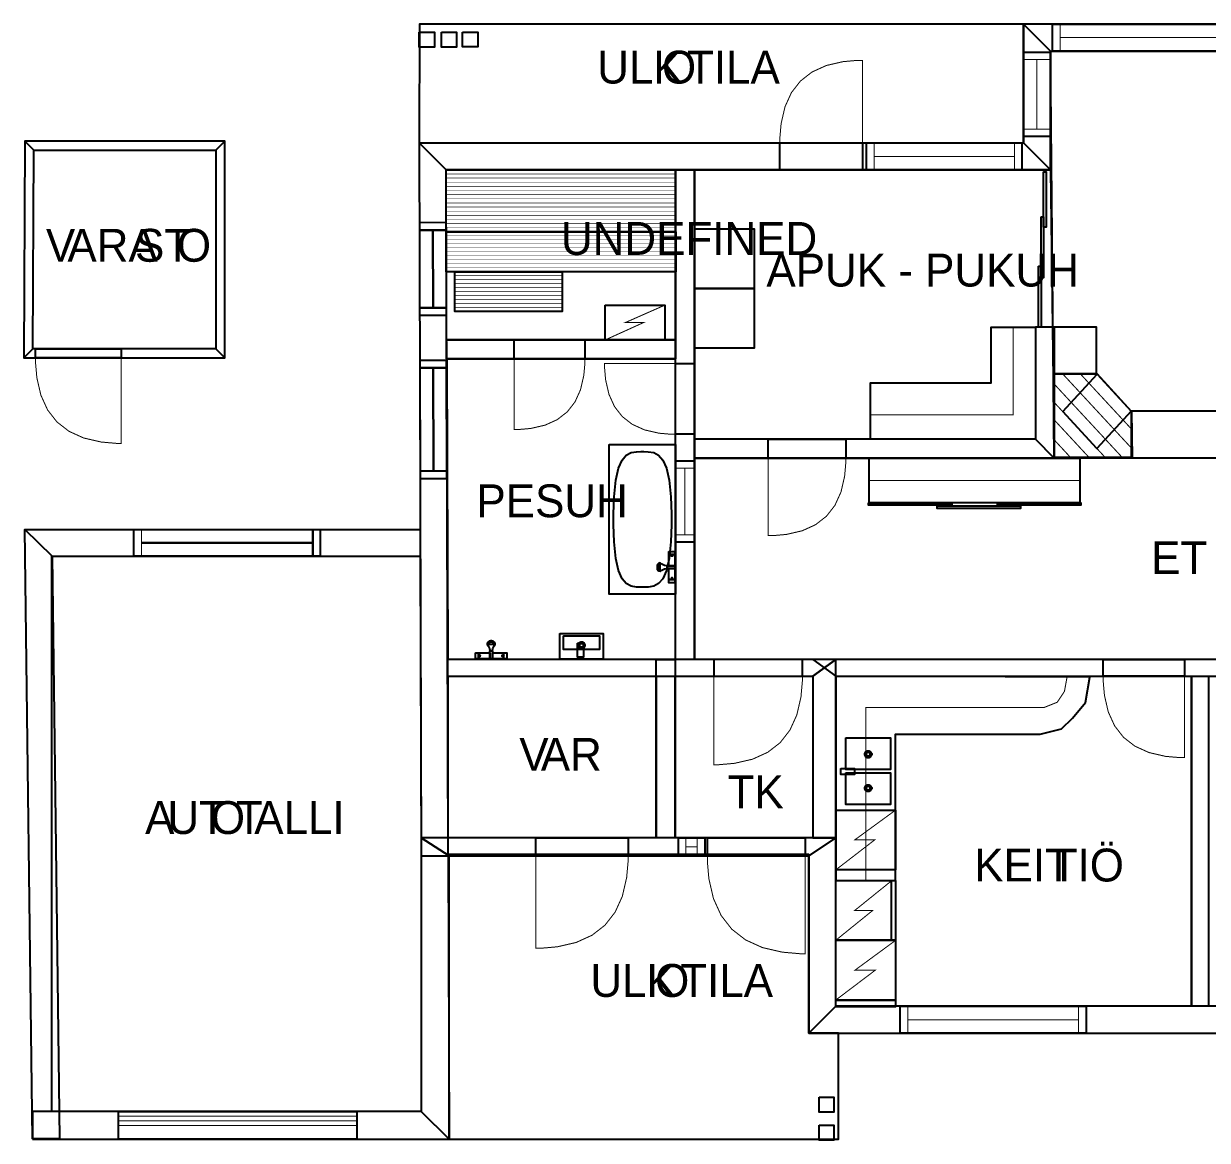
# Model space of a CAD drawing. Extents: x 0.6 to 20.7, y 0 to 11.7.
# Drawn here: x 0.64 to 13.03, y 0 to 11.69 of the extents above; entities that cross this region are included whole.
import ezdxf

# ---------------------------------------------------------------- set-up
doc = ezdxf.new("R2010")
doc.units = 0
doc.layers.get('0').update_dxf_attribs({"linetype": 'CONTINUOUS'})

msp = doc.modelspace()

# ---------------------------------------------------------------- linework, layer by layer
at = {"color": 0}
for points, const_width in [([(11.1029, 10.4384), (11.1029, 11.6806), (4.78386, 11.6806), (4.77946, 10.4384), (11.1029, 10.4384)], 0.002083), ([(20.7271, 11.6806), (11.1029, 11.6806), (11.3842, 11.3993), (20.4458, 11.3993), (20.7271, 11.6806)], 0.002083), ([(11.1029, 11.6806), (11.1029, 10.4384), (11.3842, 10.1571), (11.3842, 11.3993), (11.1029, 11.6806)], 0.002083), ([(11.4067, 11.6806), (15.3126, 11.6806), (15.3126, 11.3993), (11.4067, 11.3993), (11.4067, 11.6806)], 0.010417), ([(11.4067, 11.6806), (15.3126, 11.6806), (15.3126, 11.3993), (11.4067, 11.3993), (11.4067, 11.6806)], 0.010417), ([(11.1029, 11.3889), (11.3842, 11.3889), (11.3842, 10.5044), (11.1029, 10.5044), (11.1029, 11.3889)], 0.010417), ([(11.1029, 11.3889), (11.3842, 11.3889), (11.3842, 10.5044), (11.1029, 10.5044), (11.1029, 11.3889)], 0.010417), ([(8.55354, 10.4384), (8.55354, 10.489), (8.567, 10.6408), (8.60747, 10.8162), (8.67497, 10.9646), (8.76942, 11.086), (8.89085, 11.1805), (9.03928, 11.248), (9.21468, 11.2885), (9.36649, 11.3019), (9.4171, 11.3019), (9.4171, 10.4384), (8.55354, 10.4384)], 0.010417), ([(0.653754, 10.4558), (0.644694, 8.19129), (0.738878, 8.28504), (0.747071, 10.362), (0.653754, 10.4558)], 0.002083), ([(2.74794, 10.4558), (0.653754, 10.4558), (0.747071, 10.362), (2.65419, 10.362), (2.74794, 10.4558)], 0.002083), ([(2.74794, 8.19129), (2.74794, 10.4558), (2.65419, 10.362), (2.65419, 8.28504), (2.74794, 8.19129)], 0.002083), ([(11.3842, 10.1571), (5.06158, 10.1571), (4.77946, 10.4384), (11.1029, 10.4384), (11.3842, 10.1571)], 0.002083), ([(4.77946, 10.4384), (4.80094, 2.97911), (5.08219, 2.97993), (5.06158, 10.1571), (4.77946, 10.4384)], 0.002083), ([(8.55354, 10.4384), (9.41699, 10.4384), (9.41699, 10.1571), (8.55354, 10.1571), (8.55354, 10.4384)], 0.010417), ([(8.55354, 10.4384), (9.41699, 10.4384), (9.41699, 10.1571), (8.55354, 10.1571), (8.55354, 10.4384)], 0.010417), ([(9.46083, 10.4384), (11.0858, 10.4384), (11.0858, 10.1571), (9.46083, 10.1571), (9.46083, 10.4384)], 0.010417), ([(9.46083, 10.4384), (11.0858, 10.4384), (11.0858, 10.1571), (9.46083, 10.1571), (9.46083, 10.4384)], 0.010417), ([(5.0625, 10.1571), (7.46218, 10.1571), (7.46218, 9.50689), (5.0625, 9.50689), (5.0625, 10.1571)], 0.010417), ([(7.46164, 10.1571), (7.65956, 10.1571), (7.65956, 5.03472), (7.46164, 5.03472), (7.46164, 10.1571)], 0.002083), ([(11.3133, 10.1368), (11.3394, 10.1368), (11.3394, 9.5574), (11.3133, 9.5574), (11.3133, 10.1368)], 0.010417), ([(11.3133, 10.1368), (11.3394, 10.1368), (11.3394, 9.5574), (11.3133, 9.5574), (11.3133, 10.1368)], 0.010417), ([(11.2873, 9.66547), (11.3133, 9.66547), (11.3133, 9.02783), (11.2873, 9.02783), (11.2873, 9.66547)], 0.010417), ([(11.2873, 9.66547), (11.3133, 9.66547), (11.3133, 9.02783), (11.2873, 9.02783), (11.2873, 9.66547)], 0.010417), ([(4.7819, 9.60346), (4.78467, 8.63433), (5.06592, 8.63514), (5.06315, 9.60433), (4.7819, 9.60346)], 0.010417), ([(4.7819, 9.60346), (4.78467, 8.63433), (5.06592, 8.63514), (5.06315, 9.60433), (4.7819, 9.60346)], 0.010417), ([(7.65961, 9.53933), (7.65961, 8.91433), (8.28461, 8.91433), (8.28461, 9.53933), (7.65961, 9.53933)], 0.010417), ([(5.06401, 9.50694), (7.46653, 9.50694), (7.46653, 9.09028), (5.06401, 9.09028), (5.06401, 9.50694)], 0.010417), ([(5.1536, 9.09028), (6.27761, 9.09028), (6.27761, 8.67361), (5.1536, 8.67361), (5.1536, 9.09028)], 0.010417), ([(11.2612, 9.14953), (11.2873, 9.14953), (11.2873, 8.51183), (11.2612, 8.51183), (11.2612, 9.14953)], 0.010417), ([(11.2612, 9.14953), (11.2873, 9.14953), (11.2873, 8.51183), (11.2612, 8.51183), (11.2612, 9.14953)], 0.010417), ([(7.65961, 8.91433), (7.65961, 8.28933), (8.28461, 8.28933), (8.28461, 8.91433), (7.65961, 8.91433)], 0.010417), ([(6.72581, 8.74104), (7.35081, 8.74104), (7.35081, 8.37646), (6.72581, 8.37646), (6.72581, 8.74104)], 0.010417), ([(9.50131, 7.33837), (9.50131, 7.92839), (10.7662, 7.92839), (10.7662, 8.51183), (11.2269, 8.51183), (11.2269, 7.33837), (9.50131, 7.33837)], 0.010417), ([(9.50131, 7.33837), (9.50131, 7.59412), (10.9937, 7.59412), (10.9937, 8.51183), (11.2269, 8.51183), (11.2269, 7.33837), (9.50131, 7.33837)], 0.010417), ([(11.4248, 7.14046), (11.4248, 8.51183), (11.2269, 8.51183), (11.2269, 7.33837), (11.4248, 7.14046)], 0.002083), ([(11.4248, 8.02371), (11.8671, 8.02371), (11.8671, 8.50956), (11.4248, 8.51183), (11.4248, 8.02371)], 0.010417), ([(11.4248, 8.10921), (11.4248, 8.51178), (11.4248, 8.10921)], 0.010417), ([(5.06728, 8.37651), (7.46164, 8.37651), (7.46164, 8.1786), (5.06728, 8.1786), (5.06728, 8.37651)], 0.002083), ([(5.7749, 8.37651), (6.51417, 8.37651), (6.51417, 8.1786), (5.7749, 8.1786), (5.7749, 8.37651)], 0.010417), ([(5.7749, 8.37651), (6.51417, 8.37651), (6.51417, 8.1786), (5.7749, 8.1786), (5.7749, 8.37651)], 0.010417), ([(0.644694, 8.19129), (2.74794, 8.19129), (2.65419, 8.28504), (0.738878, 8.28504), (0.644694, 8.19129)], 0.002083), ([(0.766168, 8.28504), (1.6626, 8.28504), (1.6626, 8.19129), (0.766168, 8.19129), (0.766168, 8.28504)], 0.010417), ([(0.766168, 8.28504), (1.6626, 8.28504), (1.6626, 8.19129), (0.766168, 8.19129), (0.766168, 8.28504)], 0.010417), ([(0.766168, 8.19129), (0.766168, 8.13878), (0.780165, 7.98122), (0.822157, 7.7991), (0.892199, 7.64501), (0.990235, 7.51893), (1.11632, 7.4209), (1.27034, 7.35086), (1.45247, 7.30886), (1.61003, 7.29482), (1.6626, 7.29482), (1.6626, 8.19129), (0.766168, 8.19129)], 0.010417), ([(6.51417, 8.1786), (6.51417, 8.13531), (6.50261, 8.00538), (6.46793, 7.85519), (6.41015, 7.72808), (6.32932, 7.62414), (6.22537, 7.54329), (6.09831, 7.48551), (5.94814, 7.45085), (5.81819, 7.43929), (5.7749, 7.43929), (5.7749, 8.1786), (6.51417, 8.1786)], 0.010417), ([(4.78603, 8.162), (4.78961, 6.92703), (5.07086, 6.92785), (5.06728, 8.16276), (4.78603, 8.162)], 0.010417), ([(4.78603, 8.162), (4.78961, 6.92703), (5.07086, 6.92785), (5.06728, 8.16276), (4.78603, 8.162)], 0.010417), ([(7.46164, 7.38954), (7.41812, 7.38954), (7.28765, 7.40115), (7.13687, 7.43599), (7.00928, 7.49393), (6.90494, 7.57514), (6.82374, 7.67947), (6.76579, 7.80707), (6.73096, 7.95785), (6.7194, 8.08832), (6.7194, 8.13178), (7.46164, 8.13178), (7.46164, 7.38954)], 0.010417), ([(7.46164, 8.13178), (7.65956, 8.13178), (7.65956, 7.38954), (7.46164, 7.38954), (7.46164, 8.13178)], 0.010417), ([(7.46164, 8.13178), (7.65956, 8.13178), (7.65956, 7.38954), (7.46164, 7.38954), (7.46164, 8.13178)], 0.010417), ([(11.8728, 8.02225), (11.4248, 8.02225), (11.4248, 7.14985), (12.233, 7.14985), (12.233, 7.6295), (11.8728, 8.02225)], 0.010776), ([(12.2305, 7.63243), (11.8697, 7.24149), (11.5131, 7.62793), (11.8739, 8.01888), (12.2305, 7.63243)], 0.010776), ([(12.2384, 7.14404), (13.6871, 7.14404), (13.6871, 7.63129), (12.2341, 7.63129), (12.2384, 7.14404)], 0.010417), ([(7.65956, 7.14046), (11.4248, 7.14046), (11.2269, 7.33837), (7.65956, 7.33837), (7.65956, 7.14046)], 0.002083), ([(8.43272, 7.33837), (9.24388, 7.33837), (9.24388, 7.14046), (8.43272, 7.14046), (8.43272, 7.33837)], 0.010417), ([(8.43272, 7.33837), (9.24388, 7.33837), (9.24388, 7.14046), (8.43272, 7.14046), (8.43272, 7.33837)], 0.010417), ([(6.76708, 7.28429), (6.76708, 5.71804), (7.46169, 5.71804), (7.46169, 7.28429), (6.76708, 7.28429)], 0.00895), ([(7.1161, 7.2091), (7.13129, 7.2091), (7.17697, 7.20774), (7.23372, 7.19803), (7.2851, 7.17171), (7.32986, 7.12039), (7.36681, 7.03586), (7.39469, 6.90972), (7.41233, 6.73367), (7.41851, 6.55794), (7.41851, 6.49935), (7.41851, 6.44081), (7.41233, 6.26508), (7.39469, 6.08903), (7.36681, 5.96289), (7.32986, 5.87836), (7.2851, 5.82704), (7.23372, 5.80072), (7.17697, 5.79101), (7.13129, 5.78961), (7.1161, 5.78961), (7.10086, 5.78961), (7.05518, 5.79101), (6.99843, 5.80072), (6.94704, 5.82704), (6.90229, 5.87836), (6.86535, 5.96289), (6.83746, 6.08903), (6.81982, 6.26508), (6.81369, 6.44081), (6.81369, 6.49935), (6.81369, 6.55794), (6.81982, 6.73367), (6.83746, 6.90972), (6.86535, 7.03586), (6.90229, 7.12039), (6.94704, 7.17171), (6.99843, 7.19803), (7.05518, 7.20774), (7.10086, 7.2091), (7.1161, 7.2091)], 0.00895), ([(7.46164, 7.11182), (7.65956, 7.11182), (7.65956, 6.25939), (7.46164, 6.25939), (7.46164, 7.11182)], 0.010417), ([(7.46164, 7.11182), (7.65956, 7.11182), (7.65956, 6.25939), (7.46164, 6.25939), (7.46164, 7.11182)], 0.010417), ([(9.24388, 7.14046), (9.24388, 7.09293), (9.23118, 6.95036), (9.19314, 6.7856), (9.12978, 6.64615), (9.04107, 6.53212), (8.92697, 6.44342), (8.78754, 6.38004), (8.62283, 6.34201), (8.48025, 6.32932), (8.43272, 6.32932), (8.43272, 7.14046), (9.24388, 7.14046)], 0.010417), ([(9.48876, 7.13937), (11.6936, 7.13937), (11.6936, 6.67269), (9.48876, 6.67269), (9.48876, 7.13937)], 0.010417), ([(9.48004, 6.67269), (9.48004, 6.64665), (10.3538, 6.64665), (10.3538, 6.67269), (9.48004, 6.67269)], 0.010417), ([(9.48004, 6.67269), (9.48004, 6.64665), (10.3538, 6.64665), (10.3538, 6.67269), (9.48004, 6.67269)], 0.010417), ([(10.1992, 6.64063), (10.1992, 6.61458), (11.073, 6.61458), (11.073, 6.64063), (10.1992, 6.64063)], 0.010417), ([(10.1992, 6.64063), (10.1992, 6.61458), (11.073, 6.61458), (11.073, 6.64063), (10.1992, 6.64063)], 0.010417), ([(10.8297, 6.67269), (10.8297, 6.64665), (11.7035, 6.64665), (11.7035, 6.67269), (10.8297, 6.67269)], 0.010417), ([(10.8297, 6.67269), (10.8297, 6.64665), (11.7035, 6.64665), (11.7035, 6.67269), (10.8297, 6.67269)], 0.010417), ([(0.655111, 6.3941), (4.79113, 6.39388), (4.79113, 6.11263), (0.939887, 6.11285), (0.655111, 6.3941)], 0.002083), ([(0.735406, 0.018555), (0.655111, 6.3941), (0.939887, 6.11285), (1.01655, 0.022135), (0.735406, 0.018555)], 0.002083), ([(1.79542, 6.3941), (3.74425, 6.39399), (3.74425, 6.11274), (1.79542, 6.11285), (1.79542, 6.3941)], 0.010417), ([(1.79542, 6.3941), (3.74425, 6.39399), (3.74425, 6.11274), (1.79542, 6.11285), (1.79542, 6.3941)], 0.010417), ([(7.3929, 6.16439), (7.3929, 6.13108), (7.45649, 6.13108), (7.45649, 6.16439), (7.3929, 6.16439)], 0.010417), ([(7.3929, 6.13108), (7.3929, 6.01443), (7.45649, 6.01443), (7.45649, 6.13108), (7.3929, 6.13108)], 0.010417), ([(7.42415, 6.13108), (7.42535, 6.12788), (7.42925, 6.11822), (7.43044, 6.11546), (7.43044, 6.11546), (7.42899, 6.11546), (7.42469, 6.11546), (7.42036, 6.11546), (7.41894, 6.11546), (7.41894, 6.11546), (7.4196, 6.11783), (7.42296, 6.12782), (7.42415, 6.13108)], 0.010417), ([(7.45649, 6.01443), (7.45649, 5.98628), (7.37315, 5.98628), (7.37315, 5.99333), (7.37315, 6.00917), (7.37315, 6.01443), (7.39399, 6.01443), (7.44086, 6.01443), (7.45649, 6.01443)], 0.010417), ([(7.3929, 5.98628), (7.3929, 5.86963), (7.45649, 5.86963), (7.45649, 5.98628), (7.3929, 5.98628)], 0.010417), ([(7.3929, 5.87067), (7.3929, 5.83524), (7.45649, 5.83524), (7.45649, 5.87067), (7.3929, 5.87067)], 0.010417), ([(7.42415, 5.87067), (7.42535, 5.87392), (7.42925, 5.88357), (7.43044, 5.88629), (7.43044, 5.88629), (7.42899, 5.88629), (7.42469, 5.88629), (7.42036, 5.88629), (7.41894, 5.88629), (7.41894, 5.88629), (7.4196, 5.88396), (7.42296, 5.87397), (7.42415, 5.87067)], 0.010417), ([(6.25114, 5.30626), (6.70449, 5.30626), (6.70449, 5.03689), (6.25114, 5.03689), (6.25114, 5.30626)], 0.010417), ([(6.28896, 5.28256), (6.66667, 5.28256), (6.66667, 5.13797), (6.28896, 5.13797), (6.28896, 5.28256)], 0.010417), ([(6.43799, 5.20524), (6.50049, 5.20524), (6.50049, 5.0594), (6.43799, 5.0594), (6.43799, 5.20524)], 0.010417), ([(6.44135, 5.18147), (6.44135, 5.18793), (6.45199, 5.20731), (6.47136, 5.21793), (6.47781, 5.21793), (6.48421, 5.21793), (6.50358, 5.20731), (6.51426, 5.18793), (6.51426, 5.18147), (6.51426, 5.17507), (6.50358, 5.15571), (6.48421, 5.14501), (6.47781, 5.14501), (6.47136, 5.14501), (6.45199, 5.15571), (6.44135, 5.17507), (6.44135, 5.18147)], 0.008333), ([(6.45697, 5.18147), (6.45697, 5.18517), (6.46306, 5.19624), (6.47412, 5.20231), (6.47781, 5.20231), (6.48144, 5.20231), (6.49251, 5.19624), (6.49864, 5.18517), (6.49864, 5.18147), (6.49864, 5.17785), (6.49251, 5.16678), (6.48144, 5.16064), (6.47781, 5.16064), (6.47412, 5.16064), (6.46306, 5.16678), (6.45697, 5.17785), (6.45697, 5.18147)], 0.008333), ([(5.36806, 5.10357), (5.40349, 5.10357), (5.40349, 5.04004), (5.36806, 5.04004), (5.36806, 5.10357)], 0.010417), ([(5.40349, 5.07232), (5.40668, 5.07113), (5.41635, 5.06728), (5.41911, 5.06608), (5.41911, 5.06608), (5.41911, 5.06754), (5.41911, 5.07183), (5.41911, 5.07611), (5.41911, 5.07753), (5.41911, 5.07753), (5.41672, 5.07688), (5.40674, 5.07351), (5.40349, 5.07232)], 0.010417), ([(5.40246, 5.10357), (5.5191, 5.10357), (5.5191, 5.04004), (5.40246, 5.04004), (5.40246, 5.10357)], 0.010417), ([(5.54725, 5.04004), (5.5191, 5.04004), (5.5191, 5.12337), (5.5261, 5.12337), (5.54194, 5.12337), (5.54725, 5.12337), (5.54725, 5.10254), (5.54725, 5.05567), (5.54725, 5.04004)], 0.010417), ([(5.54725, 5.10357), (5.6639, 5.10357), (5.6639, 5.04004), (5.54725, 5.04004), (5.54725, 5.10357)], 0.010417), ([(5.6639, 5.07232), (5.66064, 5.07113), (5.65099, 5.06728), (5.64828, 5.06608), (5.64828, 5.06608), (5.64828, 5.06754), (5.64828, 5.07183), (5.64828, 5.07611), (5.64828, 5.07753), (5.64828, 5.07753), (5.65061, 5.07688), (5.6606, 5.07351), (5.6639, 5.07232)], 0.010417), ([(5.6639, 5.10357), (5.69726, 5.10357), (5.69726, 5.04004), (5.6639, 5.04004), (5.6639, 5.10357)], 0.010417), ([(9.13835, 5.03461), (5.07622, 5.03483), (5.07622, 4.85775), (8.89876, 4.85753), (9.13835, 5.03461)], 0.002083), ([(7.26107, 5.03472), (7.45899, 5.03472), (7.45899, 3.16661), (7.26107, 3.16661), (7.26107, 5.03472)], 0.002083), ([(8.78896, 5.03461), (7.86404, 5.03472), (7.86404, 4.85764), (8.78896, 4.85753), (8.78896, 5.03461)], 0.010417), ([(8.78896, 5.03461), (7.86404, 5.03472), (7.86404, 4.85764), (8.78896, 4.85753), (8.78896, 5.03461)], 0.010417), ([(9.13835, 4.85753), (20.7271, 4.85753), (20.7271, 5.03461), (8.89876, 5.03461), (9.13835, 4.85753)], 0.002083), ([(9.13835, 3.16661), (9.13835, 5.03461), (8.89876, 4.85753), (8.89876, 3.16661), (9.13835, 3.16661)], 0.002083), ([(11.9364, 5.03461), (12.7872, 5.03461), (12.7872, 4.85753), (11.9364, 4.85753), (11.9364, 5.03461)], 0.010417), ([(11.9364, 5.03461), (12.7872, 5.03461), (12.7872, 4.85753), (11.9364, 4.85753), (11.9364, 5.03461)], 0.010417), ([(8.78896, 4.85753), (8.78896, 4.80339), (8.77447, 4.64079), (8.73107, 4.4529), (8.65881, 4.29394), (8.55767, 4.1639), (8.42757, 4.06278), (8.26861, 3.9905), (8.08078, 3.94721), (7.91818, 3.93272), (7.86404, 3.93272), (7.86415, 4.85764), (8.78896, 4.85753)], 0.010417), ([(9.13829, 2.72006), (9.45275, 2.72006), (9.45275, 4.53131), (11.3183, 4.53131), (11.4555, 4.58589), (11.5313, 4.70036), (11.5599, 4.85775), (9.13829, 4.85753), (9.13829, 2.72006)], 0.010417), ([(9.76193, 2.73113), (9.76193, 4.25142), (11.2781, 4.25142), (11.5002, 4.30643), (11.6156, 4.4184), (11.7516, 4.58192), (11.7964, 4.84722), (9.13829, 4.85758), (9.13829, 2.72006), (9.76329, 2.72006), (9.76193, 2.73113)], 0.010417), ([(11.9364, 4.85753), (11.9364, 4.80772), (11.9497, 4.65815), (11.9895, 4.48529), (12.056, 4.33908), (12.149, 4.21946), (12.2687, 4.12642), (12.4149, 4.05994), (12.5877, 4.02007), (12.7373, 4.00672), (12.7872, 4.00672), (12.7872, 4.85753), (11.9364, 4.85753)], 0.010417), ([(12.8605, 4.85753), (13.0376, 4.85753), (13.0376, 1.40506), (12.8605, 1.40506), (12.8605, 4.85753)], 0.002083), ([(9.2436, 4.21431), (9.2436, 3.88249), (9.71235, 3.88249), (9.71235, 4.21431), (9.2436, 4.21431)], 0.010417), ([(9.47797, 4.07844), (9.48438, 4.07844), (9.50375, 4.06782), (9.51443, 4.04844), (9.51443, 4.04199), (9.51443, 4.0356), (9.50375, 4.01622), (9.48438, 4.00553), (9.47797, 4.00553), (9.47151, 4.00553), (9.45215, 4.01622), (9.44151, 4.0356), (9.44151, 4.04199), (9.44151, 4.04844), (9.45215, 4.06782), (9.47151, 4.07844), (9.47797, 4.07844)], 0.008333), ([(9.47797, 4.06282), (9.48161, 4.06282), (9.49268, 4.05675), (9.49881, 4.04568), (9.49881, 4.04199), (9.49881, 4.03836), (9.49268, 4.02729), (9.48161, 4.02115), (9.47797, 4.02115), (9.47428, 4.02115), (9.46322, 4.02729), (9.45714, 4.03836), (9.45714, 4.04199), (9.45714, 4.04568), (9.46322, 4.05675), (9.47428, 4.06282), (9.47797, 4.06282)], 0.008333), ([(9.19049, 3.89264), (9.19049, 3.83014), (9.33632, 3.83014), (9.33632, 3.89264), (9.19049, 3.89264)], 0.010417), ([(9.24257, 3.8476), (9.24257, 3.51585), (9.71132, 3.51585), (9.71132, 3.8476), (9.24257, 3.8476)], 0.010417), ([(9.47797, 3.72342), (9.48438, 3.72342), (9.50375, 3.71278), (9.51443, 3.69342), (9.51443, 3.68696), (9.51443, 3.68056), (9.50375, 3.66118), (9.48438, 3.6505), (9.47797, 3.6505), (9.47151, 3.6505), (9.45215, 3.66118), (9.44151, 3.68056), (9.44151, 3.68696), (9.44151, 3.69342), (9.45215, 3.71278), (9.47151, 3.72342), (9.47797, 3.72342)], 0.008333), ([(9.47797, 3.70779), (9.48161, 3.70779), (9.49268, 3.70171), (9.49881, 3.69065), (9.49881, 3.68696), (9.49881, 3.68332), (9.49268, 3.67225), (9.48161, 3.66613), (9.47797, 3.66613), (9.47428, 3.66613), (9.46322, 3.67225), (9.45714, 3.68332), (9.45714, 3.68696), (9.45714, 3.69065), (9.46322, 3.70171), (9.47428, 3.70779), (9.47797, 3.70779)], 0.008333), ([(9.13943, 3.45763), (9.13943, 2.83263), (9.76443, 2.83263), (9.76443, 3.45763), (9.13943, 3.45763)], 0.010417), ([(5.09261, 2.97911), (8.8571, 2.97911), (9.13835, 3.16661), (4.80094, 3.16661), (5.09261, 2.97911)], 0.002083), ([(5.09261, 0.013346), (5.09261, 2.97911), (4.80094, 3.16661), (4.80094, 0.305012), (5.09261, 0.013346)], 0.002083), ([(5.99935, 3.16661), (6.96615, 3.16661), (6.96615, 2.97911), (5.99935, 2.97911), (5.99935, 3.16661)], 0.010417), ([(5.99935, 3.16661), (6.96615, 3.16661), (6.96615, 2.97911), (5.99935, 2.97911), (5.99935, 3.16661)], 0.010417), ([(7.49333, 3.16661), (7.76708, 3.16661), (7.76708, 2.97911), (7.49333, 2.97911), (7.49333, 3.16661)], 0.010417), ([(7.49333, 3.16661), (7.76708, 3.16661), (7.76708, 2.97911), (7.49333, 2.97911), (7.49333, 3.16661)], 0.010417), ([(7.79519, 3.16661), (8.81885, 3.16661), (8.81885, 2.97911), (7.79519, 2.97911), (7.79519, 3.16661)], 0.010417), ([(7.79519, 3.16661), (8.81885, 3.16661), (8.81885, 2.97911), (7.79519, 2.97911), (7.79519, 3.16661)], 0.010417), ([(8.8571, 2.97911), (8.8571, 1.12381), (9.13835, 1.40506), (9.13835, 3.16661), (8.8571, 2.97911)], 0.002083), ([(5.08219, 2.97993), (5.09261, 0.013346), (9.16678, 0.013346), (9.16678, 1.12462), (8.8571, 1.12381), (8.8571, 2.99274), (5.08154, 2.99274), (5.08219, 2.97993)], 0.002083), ([(6.96615, 2.97911), (6.96615, 2.92247), (6.95101, 2.75256), (6.90571, 2.55615), (6.83018, 2.38997), (6.72444, 2.25401), (6.58849, 2.14828), (6.42231, 2.07275), (6.22592, 2.02746), (6.05599, 2.01232), (5.99935, 2.01232), (5.99935, 2.97911), (6.96615, 2.97911)], 0.010417), ([(7.79519, 2.97911), (7.79519, 2.91917), (7.81114, 2.73921), (7.85915, 2.53131), (7.93913, 2.35536), (8.05111, 2.21137), (8.19504, 2.09944), (8.37099, 2.01947), (8.57894, 1.97146), (8.75885, 1.95546), (8.81885, 1.95546), (8.81885, 2.97911), (7.79519, 2.97911)], 0.010417), ([(9.13829, 2.72006), (9.13829, 2.09506), (9.76329, 2.09506), (9.76329, 2.72006), (9.13829, 2.72006)], 0.010417), ([(9.72162, 2.72006), (9.72162, 2.09506), (9.76329, 2.09506), (9.76329, 2.72006), (9.72162, 2.72006)], 0.010417), ([(9.13861, 2.09506), (9.13861, 1.47006), (9.76361, 1.47006), (9.76361, 2.09506), (9.13861, 2.09506)], 0.010417), ([(8.8571, 1.12381), (20.7271, 1.12381), (20.4458, 1.40506), (9.13835, 1.40506), (8.8571, 1.12381)], 0.002083), ([(9.13829, 1.47006), (9.13829, 1.40072), (9.76329, 1.40072), (9.76329, 1.47006), (9.13829, 1.47006)], 0.006934), ([(9.81386, 1.40506), (11.7571, 1.40506), (11.7571, 1.12381), (9.81386, 1.12381), (9.81386, 1.40506)], 0.010417), ([(9.81386, 1.40506), (11.7571, 1.40506), (11.7571, 1.12381), (9.81386, 1.12381), (9.81386, 1.40506)], 0.010417), ([(0.735406, 0.013346), (5.09261, 0.013346), (4.80094, 0.305012), (0.735406, 0.305012), (0.735406, 0.013346)], 0.002083), ([(1.63428, 0.305012), (4.12793, 0.305012), (4.12793, 0.013346), (1.63428, 0.013346), (1.63428, 0.305012)], 0.010417), ([(1.63428, 0.305012), (4.12793, 0.305012), (4.12793, 0.013346), (1.63428, 0.013346), (1.63428, 0.305012)], 0.010417)]:
    msp.add_lwpolyline(points, close=True, dxfattribs=dict(at, const_width=const_width))
at = {"color": 7}
for points in [[(11.1029, 10.4384), (11.1029, 11.6806), (4.78386, 11.6806), (4.77946, 10.4384), (11.1029, 10.4384)], [(11.4067, 11.6806), (15.3126, 11.6806), (15.3126, 11.3993), (11.4067, 11.3993), (11.4067, 11.6806)], [(11.4067, 11.6806), (15.3126, 11.6806), (15.3126, 11.3993), (11.4067, 11.3993), (11.4067, 11.6806)], [(11.3842, 11.3993), (17.2689, 11.3993), (17.2689, 7.14046), (11.4248, 7.14399), (11.3842, 11.3993)], [(11.1029, 11.3889), (11.3842, 11.3889), (11.3842, 10.5044), (11.1029, 10.5044), (11.1029, 11.3889)], [(11.1029, 11.3889), (11.3842, 11.3889), (11.3842, 10.5044), (11.1029, 10.5044), (11.1029, 11.3889)], [(8.55354, 10.4384), (9.41699, 10.4384), (9.41699, 10.1571), (8.55354, 10.1571), (8.55354, 10.4384)], [(8.55354, 10.4384), (9.41699, 10.4384), (9.41699, 10.1571), (8.55354, 10.1571), (8.55354, 10.4384)], [(9.46083, 10.4384), (11.0858, 10.4384), (11.0858, 10.1571), (9.46083, 10.1571), (9.46083, 10.4384)], [(9.46083, 10.4384), (11.0858, 10.4384), (11.0858, 10.1571), (9.46083, 10.1571), (9.46083, 10.4384)], [(2.65419, 8.28504), (0.738878, 8.28504), (0.747071, 10.362), (2.65419, 10.362), (2.65419, 8.28504)], [(5.0625, 10.1571), (7.46218, 10.1571), (7.46164, 8.37651), (5.06728, 8.37651), (5.0625, 10.1571)], [(5.0625, 10.1571), (7.46218, 10.1571), (7.46218, 9.50689), (5.0625, 9.50689), (5.0625, 10.1571)], [(7.65956, 10.1571), (11.3842, 10.1571), (11.4248, 7.14399), (7.65956, 7.14046), (7.65956, 10.1571)], [(11.3133, 10.1368), (11.3394, 10.1368), (11.3394, 9.5574), (11.3133, 9.5574), (11.3133, 10.1368)], [(11.3133, 10.1368), (11.3394, 10.1368), (11.3394, 9.5574), (11.3133, 9.5574), (11.3133, 10.1368)], [(11.2873, 9.66547), (11.3133, 9.66547), (11.3133, 9.02783), (11.2873, 9.02783), (11.2873, 9.66547)], [(11.2873, 9.66547), (11.3133, 9.66547), (11.3133, 9.02783), (11.2873, 9.02783), (11.2873, 9.66547)], [(4.7819, 9.60346), (4.78467, 8.63433), (5.06592, 8.63514), (5.06315, 9.60433), (4.7819, 9.60346)], [(4.7819, 9.60346), (4.78467, 8.63433), (5.06592, 8.63514), (5.06315, 9.60433), (4.7819, 9.60346)], [(7.65961, 9.53933), (8.28461, 9.53933), (8.28461, 8.91433), (7.65961, 8.91433), (7.65961, 9.53933)], [(4.78212, 9.52533), (5.06337, 9.52615)], [(4.92275, 9.52572), (4.92507, 8.71283)], [(5.06401, 9.50694), (7.46653, 9.50694), (7.46653, 9.09028), (5.06401, 9.09028), (5.06401, 9.50694)], [(5.1536, 9.09028), (6.27761, 9.09028), (6.27761, 8.67361), (5.1536, 8.67361), (5.1536, 9.09028)], [(11.2612, 9.14953), (11.2873, 9.14953), (11.2873, 8.51183), (11.2612, 8.51183), (11.2612, 9.14953)], [(11.2612, 9.14953), (11.2873, 9.14953), (11.2873, 8.51183), (11.2612, 8.51183), (11.2612, 9.14953)], [(7.65961, 8.91433), (8.28461, 8.91433), (8.28461, 8.28933), (7.65961, 8.28933), (7.65961, 8.91433)], [(4.78444, 8.7124), (5.06569, 8.71322)], [(6.72581, 8.74104), (7.35081, 8.74104), (7.35081, 8.37646), (6.72581, 8.37646), (6.72581, 8.74104)], [(9.50131, 7.33837), (9.50131, 7.92839), (10.7662, 7.92839), (10.7662, 8.51183), (11.2269, 8.51183), (11.2269, 7.33837), (9.50131, 7.33837)], [(11.4248, 8.02371), (11.8671, 8.02371), (11.8671, 8.50956), (11.4248, 8.51183), (11.4248, 8.02371)], [(5.7749, 8.37651), (6.51417, 8.37651), (6.51417, 8.1786), (5.7749, 8.1786), (5.7749, 8.37651)], [(5.7749, 8.37651), (6.51417, 8.37651), (6.51417, 8.1786), (5.7749, 8.1786), (5.7749, 8.37651)], [(0.766168, 8.28504), (1.6626, 8.28504), (1.6626, 8.19129), (0.766168, 8.19129), (0.766168, 8.28504)], [(0.766168, 8.28504), (1.6626, 8.28504), (1.6626, 8.19129), (0.766168, 8.19129), (0.766168, 8.28504)], [(7.45833, 5.03472), (5.08333, 5.03472), (5.07178, 8.1786), (7.45833, 8.1786), (7.45833, 5.03472)], [(4.78603, 8.162), (4.78961, 6.92703), (5.07086, 6.92785), (5.06728, 8.16276), (4.78603, 8.162)], [(4.78603, 8.162), (4.78961, 6.92703), (5.07086, 6.92785), (5.06728, 8.16276), (4.78603, 8.162)], [(4.78624, 8.08388), (5.06749, 8.08469)], [(4.92686, 8.08425), (4.93001, 7.00558)], [(7.46164, 8.13178), (7.65956, 8.13178), (7.65956, 7.38954), (7.46164, 7.38954), (7.46164, 8.13178)], [(7.46164, 8.13178), (7.65956, 8.13178), (7.65956, 7.38954), (7.46164, 7.38954), (7.46164, 8.13178)], [(11.8728, 8.02225), (11.4248, 8.02225), (11.4248, 7.14985), (12.233, 7.14985), (12.233, 7.6295), (11.8728, 8.02225)], [(12.2305, 7.63243), (11.8697, 7.24149), (11.5131, 7.62793), (11.8739, 8.01888), (12.2305, 7.63243)], [(12.2384, 7.14404), (13.6871, 7.14404), (13.6871, 7.63129), (12.2341, 7.63129), (12.2384, 7.14404)], [(8.43272, 7.33837), (9.24388, 7.33837), (9.24388, 7.14046), (8.43272, 7.14046), (8.43272, 7.33837)], [(8.43272, 7.33837), (9.24388, 7.33837), (9.24388, 7.14046), (8.43272, 7.14046), (8.43272, 7.33837)], [(6.76708, 7.28429), (7.46169, 7.28429), (7.46169, 5.71804), (6.76708, 5.71804), (6.76708, 7.28429)], [(7.1161, 7.2091), (7.13129, 7.2091), (7.17697, 7.20774), (7.23372, 7.19803), (7.2851, 7.17171), (7.32986, 7.12039), (7.36681, 7.03586), (7.39469, 6.90972), (7.41233, 6.73367), (7.41851, 6.55794), (7.41851, 6.49935), (7.41851, 6.44081), (7.41233, 6.26508), (7.39469, 6.08903), (7.36681, 5.96289), (7.32986, 5.87836), (7.2851, 5.82704), (7.23372, 5.80072), (7.17697, 5.79101), (7.13129, 5.78961), (7.1161, 5.78961), (7.10086, 5.78961), (7.05518, 5.79101), (6.99843, 5.80072), (6.94706, 5.82704), (6.90229, 5.87836), (6.86535, 5.96289), (6.83746, 6.08903), (6.81982, 6.26508), (6.81369, 6.44081), (6.81369, 6.49935), (6.81369, 6.55794), (6.81982, 6.73367), (6.83746, 6.90972), (6.86535, 7.03586), (6.90229, 7.12039), (6.94706, 7.17171), (6.99843, 7.19803), (7.05518, 7.20774), (7.10086, 7.2091), (7.1161, 7.2091)], [(7.46164, 7.11182), (7.65956, 7.11182), (7.65956, 6.25939), (7.46164, 6.25939), (7.46164, 7.11182)], [(7.46164, 7.11182), (7.65956, 7.11182), (7.65956, 6.25939), (7.46164, 6.25939), (7.46164, 7.11182)], [(7.65956, 7.14046), (11.4248, 7.14399), (18.626, 7.14046), (18.626, 5.03461), (7.65956, 5.03472), (7.65956, 7.14046)], [(9.48876, 7.13937), (11.6936, 7.13937), (11.6936, 6.67269), (9.48876, 6.67269), (9.48876, 7.13937)], [(4.78939, 7.00515), (5.07064, 7.00597)], [(9.48004, 6.67269), (10.3538, 6.67269), (10.3538, 6.64665), (9.48004, 6.64665), (9.48004, 6.67269)], [(9.48004, 6.67269), (10.3538, 6.67269), (10.3538, 6.64665), (9.48004, 6.64665), (9.48004, 6.67269)], [(10.1992, 6.64063), (11.073, 6.64063), (11.073, 6.61458), (10.1992, 6.61458), (10.1992, 6.64063)], [(10.1992, 6.64063), (11.073, 6.64063), (11.073, 6.61458), (10.1992, 6.61458), (10.1992, 6.64063)], [(10.8297, 6.67269), (11.7035, 6.67269), (11.7035, 6.64665), (10.8297, 6.64665), (10.8297, 6.67269)], [(10.8297, 6.67269), (11.7035, 6.67269), (11.7035, 6.64665), (10.8297, 6.64665), (10.8297, 6.67269)], [(1.79542, 6.3941), (3.74425, 6.39399), (3.74425, 6.11274), (1.79542, 6.11285), (1.79542, 6.3941)], [(1.79542, 6.3941), (3.74425, 6.39399), (3.74425, 6.11274), (1.79542, 6.11285), (1.79542, 6.3941)], [(3.66618, 6.39399), (3.66613, 6.11274)], [(1.87354, 6.25342), (3.66613, 6.25336)], [(4.79053, 6.11263), (4.80094, 2.97911), (4.80094, 0.305012), (0.936361, 0.305012), (0.936361, 6.11285), (4.79053, 6.11263)], [(7.3929, 6.16439), (7.45649, 6.16439), (7.45649, 6.13108), (7.3929, 6.13108), (7.3929, 6.16439)], [(7.3929, 6.13108), (7.45649, 6.13108), (7.45649, 6.01443), (7.3929, 6.01443), (7.3929, 6.13108)], [(7.42415, 6.13108), (7.42535, 6.12788), (7.42925, 6.11822), (7.43044, 6.11546), (7.43044, 6.11546), (7.42899, 6.11546), (7.42469, 6.11546), (7.42036, 6.11546), (7.41894, 6.11546), (7.41894, 6.11546), (7.4196, 6.11783), (7.42296, 6.12782), (7.42415, 6.13108)], [(7.37315, 6.01443), (7.36681, 6.01443), (7.34788, 6.01807), (7.32547, 6.028), (7.32107, 6.03108), (7.3195, 6.03217), (7.30485, 6.04232), (7.30333, 6.04254), (7.30046, 6.04308), (7.2839, 6.0389), (7.27106, 6.02225), (7.27001, 6.0165), (7.26975, 6.01519), (7.26899, 6.00369), (7.26899, 5.99983), (7.26899, 6.00087), (7.26899, 5.99675), (7.26975, 5.98551), (7.27001, 5.98421), (7.27106, 5.97851), (7.2839, 5.96181), (7.30046, 5.95768), (7.30333, 5.95817), (7.30485, 5.95844), (7.3195, 5.96858), (7.32107, 5.96962), (7.32547, 5.97276), (7.34788, 5.98264), (7.36681, 5.98628), (7.37315, 5.98628)], [(7.30231, 6.04254), (7.30176, 6.04232), (7.29161, 6.03043), (7.2825, 6.00672), (7.2825, 5.99881), (7.28271, 5.99257), (7.29199, 5.96989), (7.30176, 5.95871), (7.30231, 5.95817)], [(7.45649, 6.01443), (7.45649, 5.98628), (7.37315, 5.98628), (7.37315, 5.99333), (7.37315, 6.00917), (7.37315, 6.01443), (7.39399, 6.01443), (7.44086, 6.01443), (7.45649, 6.01443)], [(7.3929, 5.98628), (7.45649, 5.98628), (7.45649, 5.86963), (7.3929, 5.86963), (7.3929, 5.98628)], [(7.3929, 5.87067), (7.45649, 5.87067), (7.45649, 5.83524), (7.3929, 5.83524), (7.3929, 5.87067)], [(7.42415, 5.87067), (7.42535, 5.87392), (7.42925, 5.88357), (7.43044, 5.88629), (7.43044, 5.88629), (7.42899, 5.88629), (7.42469, 5.88629), (7.42036, 5.88629), (7.41894, 5.88629), (7.41894, 5.88629), (7.4196, 5.88396), (7.42296, 5.87397), (7.42415, 5.87067)], [(5.54725, 5.12337), (5.54725, 5.12972), (5.55089, 5.14865), (5.56076, 5.17106), (5.56392, 5.17546), (5.56494, 5.17703), (5.57508, 5.19162), (5.57536, 5.19319), (5.57585, 5.19607), (5.57172, 5.21262), (5.55501, 5.22547), (5.54932, 5.22651), (5.54801, 5.22678), (5.53646, 5.22754), (5.53267, 5.22754), (5.53369, 5.22754), (5.52951, 5.22754), (5.51833, 5.22678), (5.51704, 5.22651), (5.51129, 5.22547), (5.49463, 5.21262), (5.49046, 5.19607), (5.491, 5.19319), (5.49121, 5.19162), (5.50136, 5.17703), (5.50244, 5.17546), (5.50553, 5.17106), (5.51546, 5.14865), (5.5191, 5.12972), (5.5191, 5.12337)], [(5.57536, 5.19422), (5.57508, 5.19476), (5.56326, 5.20492), (5.5395, 5.21403), (5.53163, 5.21403), (5.52533, 5.21376), (5.50265, 5.20454), (5.49149, 5.19476), (5.491, 5.19422)], [(6.25114, 5.30626), (6.70449, 5.30626), (6.70449, 5.03689), (6.25114, 5.03689), (6.25114, 5.30626)], [(6.28896, 5.28256), (6.66667, 5.28256), (6.66667, 5.13797), (6.28896, 5.13797), (6.28896, 5.28256)], [(6.43799, 5.20524), (6.50049, 5.20524), (6.50049, 5.0594), (6.43799, 5.0594), (6.43799, 5.20524)], [(6.44135, 5.18147), (6.44135, 5.18793), (6.45199, 5.20731), (6.47136, 5.21793), (6.47781, 5.21793), (6.48421, 5.21793), (6.50358, 5.20731), (6.51426, 5.18793), (6.51426, 5.18147), (6.51426, 5.17507), (6.50358, 5.15571), (6.48421, 5.14501), (6.47781, 5.14501), (6.47136, 5.14501), (6.45199, 5.15571), (6.44135, 5.17507), (6.44135, 5.18147)], [(6.45697, 5.18147), (6.45697, 5.18517), (6.46306, 5.19624), (6.47412, 5.20231), (6.47781, 5.20231), (6.48144, 5.20231), (6.49251, 5.19624), (6.49864, 5.18517), (6.49864, 5.18147), (6.49864, 5.17785), (6.49251, 5.16678), (6.48144, 5.16064), (6.47781, 5.16064), (6.47412, 5.16064), (6.46306, 5.16678), (6.45697, 5.17785), (6.45697, 5.18147)], [(5.36806, 5.10357), (5.40349, 5.10357), (5.40349, 5.04004), (5.36806, 5.04004), (5.36806, 5.10357)], [(5.40246, 5.10357), (5.5191, 5.10357), (5.5191, 5.04004), (5.40246, 5.04004), (5.40246, 5.10357)], [(5.40349, 5.07232), (5.40668, 5.07113), (5.41635, 5.06728), (5.41911, 5.06608), (5.41911, 5.06608), (5.41911, 5.06754), (5.41911, 5.07183), (5.41911, 5.07611), (5.41911, 5.07753), (5.41911, 5.07753), (5.41672, 5.07688), (5.40674, 5.07351), (5.40349, 5.07232)], [(5.54725, 5.04004), (5.5191, 5.04004), (5.5191, 5.12337), (5.5261, 5.12337), (5.54194, 5.12337), (5.54725, 5.12337), (5.54725, 5.10254), (5.54725, 5.05567), (5.54725, 5.04004)], [(5.54725, 5.10357), (5.6639, 5.10357), (5.6639, 5.04004), (5.54725, 5.04004), (5.54725, 5.10357)], [(5.6639, 5.07232), (5.66064, 5.07113), (5.65099, 5.06728), (5.64828, 5.06608), (5.64828, 5.06608), (5.64828, 5.06754), (5.64828, 5.07183), (5.64828, 5.07611), (5.64828, 5.07753), (5.64828, 5.07753), (5.65061, 5.07688), (5.6606, 5.07351), (5.6639, 5.07232)], [(5.6639, 5.10357), (5.69726, 5.10357), (5.69726, 5.04004), (5.6639, 5.04004), (5.6639, 5.10357)], [(8.78896, 5.03461), (7.86404, 5.03472), (7.86404, 4.85764), (8.78896, 4.85753), (8.78896, 5.03461)], [(8.78896, 5.03461), (7.86404, 5.03472), (7.86404, 4.85764), (8.78896, 4.85753), (8.78896, 5.03461)], [(11.9364, 5.03461), (12.7872, 5.03461), (12.7872, 4.85753), (11.9364, 4.85753), (11.9364, 5.03461)], [(11.9364, 5.03461), (12.7872, 5.03461), (12.7872, 4.85753), (11.9364, 4.85753), (11.9364, 5.03461)], [(7.26107, 3.16661), (5.08219, 3.16661), (5.08333, 4.85764), (7.26042, 4.85764), (7.26107, 3.16661)], [(8.89876, 4.85753), (8.89876, 3.16661), (7.45899, 3.16661), (7.45833, 4.85764), (8.89876, 4.85753)], [(9.76193, 2.73113), (9.76193, 4.25142), (11.2781, 4.25142), (11.5002, 4.30643), (11.6156, 4.4184), (11.7516, 4.58192), (11.7964, 4.84722), (9.13829, 4.85758), (9.13829, 2.72006), (9.76329, 2.72006), (9.76193, 2.73113)], [(9.13835, 4.85753), (12.8605, 4.85753), (12.8605, 1.40506), (9.13835, 1.40506), (9.13835, 4.85753)], [(9.2436, 4.21431), (9.71235, 4.21431), (9.71235, 3.88249), (9.2436, 3.88249), (9.2436, 4.21431)], [(9.47797, 4.07844), (9.48438, 4.07844), (9.50375, 4.06782), (9.51443, 4.04844), (9.51443, 4.04199), (9.51443, 4.0356), (9.50375, 4.01622), (9.48438, 4.00553), (9.47797, 4.00553), (9.47151, 4.00553), (9.45215, 4.01622), (9.44151, 4.0356), (9.44151, 4.04199), (9.44151, 4.04844), (9.45215, 4.06782), (9.47151, 4.07844), (9.47797, 4.07844)], [(9.47797, 4.06282), (9.48161, 4.06282), (9.49268, 4.05675), (9.49881, 4.04568), (9.49881, 4.04199), (9.49881, 4.03836), (9.49268, 4.02729), (9.48161, 4.02115), (9.47797, 4.02115), (9.47428, 4.02115), (9.46322, 4.02729), (9.45714, 4.03836), (9.45714, 4.04199), (9.45714, 4.04568), (9.46322, 4.05675), (9.47428, 4.06282), (9.47797, 4.06282)], [(9.19049, 3.89264), (9.33632, 3.89264), (9.33632, 3.83014), (9.19049, 3.83014), (9.19049, 3.89264)], [(9.24257, 3.8476), (9.71132, 3.8476), (9.71132, 3.51585), (9.24257, 3.51585), (9.24257, 3.8476)], [(9.47797, 3.72342), (9.48438, 3.72342), (9.50375, 3.71278), (9.51443, 3.69342), (9.51443, 3.68696), (9.51443, 3.68056), (9.50375, 3.66118), (9.48438, 3.6505), (9.47797, 3.6505), (9.47151, 3.6505), (9.45215, 3.66118), (9.44151, 3.68056), (9.44151, 3.68696), (9.44151, 3.69342), (9.45215, 3.71278), (9.47151, 3.72342), (9.47797, 3.72342)], [(9.47797, 3.70779), (9.48161, 3.70779), (9.49268, 3.70171), (9.49881, 3.69065), (9.49881, 3.68696), (9.49881, 3.68332), (9.49268, 3.67225), (9.48161, 3.66613), (9.47797, 3.66613), (9.47428, 3.66613), (9.46322, 3.67225), (9.45714, 3.68332), (9.45714, 3.68696), (9.45714, 3.69065), (9.46322, 3.70171), (9.47428, 3.70779), (9.47797, 3.70779)], [(9.13943, 3.45763), (9.76443, 3.45763), (9.76443, 2.83263), (9.13943, 2.83263), (9.13943, 3.45763)], [(5.99935, 3.16661), (6.96615, 3.16661), (6.96615, 2.97911), (5.99935, 2.97911), (5.99935, 3.16661)], [(5.99935, 3.16661), (6.96615, 3.16661), (6.96615, 2.97911), (5.99935, 2.97911), (5.99935, 3.16661)], [(7.49333, 3.16661), (7.76708, 3.16661), (7.76708, 2.97911), (7.49333, 2.97911), (7.49333, 3.16661)], [(7.49333, 3.16661), (7.76708, 3.16661), (7.76708, 2.97911), (7.49333, 2.97911), (7.49333, 3.16661)], [(7.79519, 3.16661), (8.81885, 3.16661), (8.81885, 2.97911), (7.79519, 2.97911), (7.79519, 3.16661)], [(7.79519, 3.16661), (8.81885, 3.16661), (8.81885, 2.97911), (7.79519, 2.97911), (7.79519, 3.16661)], [(5.08219, 2.97993), (5.09261, 0.013346), (9.16678, 0.013346), (9.16678, 1.12462), (8.8571, 1.12381), (8.8571, 2.99274), (5.08154, 2.99274), (5.08219, 2.97993)], [(9.13829, 2.72006), (9.76329, 2.72006), (9.76329, 2.09506), (9.13829, 2.09506), (9.13829, 2.72006)], [(9.72162, 2.72006), (9.76329, 2.72006), (9.76329, 2.09506), (9.72162, 2.09506), (9.72162, 2.72006)], [(9.13861, 2.09506), (9.76361, 2.09506), (9.76361, 1.47006), (9.13861, 1.47006), (9.13861, 2.09506)], [(9.13829, 1.47006), (9.76329, 1.47006), (9.76329, 1.40072), (9.13829, 1.40072), (9.13829, 1.47006)], [(9.81386, 1.40506), (11.7571, 1.40506), (11.7571, 1.12381), (9.81386, 1.12381), (9.81386, 1.40506)], [(9.81386, 1.40506), (11.7571, 1.40506), (11.7571, 1.12381), (9.81386, 1.12381), (9.81386, 1.40506)], [(1.63428, 0.305012), (4.12793, 0.305012), (4.12793, 0.013346), (1.63428, 0.013346), (1.63428, 0.305012)], [(1.63428, 0.305012), (4.12793, 0.305012), (4.12793, 0.013346), (1.63428, 0.013346), (1.63428, 0.305012)]]:
    msp.add_lwpolyline(points, close=True, dxfattribs=at)
at = {"color": 0}
for points in [[(20.7271, 11.6806), (11.1029, 11.6806), (11.3842, 11.3993), (20.4458, 11.3993), (20.7271, 11.6806)], [(11.1029, 11.6806), (11.1029, 10.4384), (11.3842, 10.1571), (11.3842, 11.3993), (11.1029, 11.6806)], [(4.77979, 11.5966), (4.93886, 11.5966), (4.93886, 11.4415), (4.77979, 11.4415), (4.77979, 11.5966)], [(5.01237, 11.5967), (5.17144, 11.5967), (5.17144, 11.4416), (5.01237, 11.4416), (5.01237, 11.5967)], [(5.23356, 11.598), (5.39258, 11.598), (5.39258, 11.4429), (5.23356, 11.4429), (5.23356, 11.598)], [(0.653754, 10.4558), (0.644694, 8.19129), (0.738878, 8.28504), (0.747071, 10.362), (0.653754, 10.4558)], [(2.74794, 10.4558), (0.653754, 10.4558), (0.747071, 10.362), (2.65419, 10.362), (2.74794, 10.4558)], [(2.74794, 8.19129), (2.74794, 10.4558), (2.65419, 10.362), (2.65419, 8.28504), (2.74794, 8.19129)], [(11.3842, 10.1571), (5.06158, 10.1571), (4.77946, 10.4384), (11.1029, 10.4384), (11.3842, 10.1571)], [(4.77946, 10.4384), (4.80094, 2.97911), (5.08219, 2.97993), (5.06158, 10.1571), (4.77946, 10.4384)], [(7.46164, 10.1571), (7.65956, 10.1571), (7.65956, 5.03472), (7.46164, 5.03472), (7.46164, 10.1571)], [(11.4248, 7.14046), (11.4248, 8.51183), (11.2269, 8.51183), (11.2269, 7.33837), (11.4248, 7.14046)], [(5.06728, 8.37651), (7.46164, 8.37651), (7.46164, 8.1786), (5.06728, 8.1786), (5.06728, 8.37651)], [(0.644694, 8.19129), (2.74794, 8.19129), (2.65419, 8.28504), (0.738878, 8.28504), (0.644694, 8.19129)], [(7.65956, 7.14046), (11.4248, 7.14046), (11.2269, 7.33837), (7.65956, 7.33837), (7.65956, 7.14046)], [(0.735406, 0.018555), (0.655111, 6.3941), (0.939887, 6.11285), (1.01655, 0.022135), (0.735406, 0.018555)], [(0.655111, 6.3941), (4.79113, 6.39388), (4.79113, 6.11263), (0.939887, 6.11285), (0.655111, 6.3941)], [(9.13835, 5.03461), (5.07622, 5.03483), (5.07622, 4.85775), (8.89876, 4.85753), (9.13835, 5.03461)], [(7.26107, 5.03472), (7.45899, 5.03472), (7.45899, 3.16661), (7.26107, 3.16661), (7.26107, 5.03472)], [(9.13835, 3.16661), (9.13835, 5.03461), (8.89876, 4.85753), (8.89876, 3.16661), (9.13835, 3.16661)], [(9.13835, 4.85753), (20.7271, 4.85753), (20.7271, 5.03461), (8.89876, 5.03461), (9.13835, 4.85753)], [(12.8605, 4.85753), (13.0376, 4.85753), (13.0376, 1.40506), (12.8605, 1.40506), (12.8605, 4.85753)], [(5.09261, 0.013346), (5.09261, 2.97911), (4.80094, 3.16661), (4.80094, 0.305012), (5.09261, 0.013346)], [(5.09261, 2.97911), (8.8571, 2.97911), (9.13835, 3.16661), (4.80094, 3.16661), (5.09261, 2.97911)], [(8.8571, 2.97911), (8.8571, 1.12381), (9.13835, 1.40506), (9.13835, 3.16661), (8.8571, 2.97911)], [(8.8571, 1.12381), (20.7271, 1.12381), (20.4458, 1.40506), (9.13835, 1.40506), (8.8571, 1.12381)], [(8.96669, 0.453287), (9.11865, 0.453287), (9.11865, 0.296061), (8.96669, 0.296061), (8.96669, 0.453287)], [(0.735406, 0.013346), (5.09261, 0.013346), (4.80094, 0.305012), (0.735406, 0.305012), (0.735406, 0.013346)], [(8.96625, 0.159722), (9.11822, 0.159722), (9.11822, 0.00255), (8.96625, 0.00255), (8.96625, 0.159722)]]:
    msp.add_lwpolyline(points, close=True, dxfattribs=at)
at = {"color": 0, "const_width": 0.010417}
for points in [[(11.4848, 11.6806), (11.4848, 11.3993)], [(15.2346, 11.5399), (11.4848, 11.5399)], [(11.1029, 11.3108), (11.3842, 11.3108)], [(11.2435, 11.3108), (11.2435, 10.5826)], [(11.1029, 10.5826), (11.3842, 10.5826)], [(9.53896, 10.1571), (9.53896, 10.4384)], [(11.0077, 10.1571), (11.0077, 10.4384)], [(11.0077, 10.2977), (9.53896, 10.2977)], [(4.78212, 9.52533), (5.06337, 9.52615)], [(4.92275, 9.52572), (4.92507, 8.71283)], [(4.78444, 8.7124), (5.06569, 8.71322)], [(7.35081, 8.74104), (6.93728, 8.55875), (7.12793, 8.55875), (6.72581, 8.37646)], [(4.78624, 8.08388), (5.06749, 8.08469)], [(4.92686, 8.08425), (4.93001, 7.00558)], [(4.78939, 7.00515), (5.07064, 7.00597)], [(7.65961, 7.03364), (7.46169, 7.03364)], [(7.56065, 6.33757), (7.56065, 7.03364)], [(1.87354, 6.39404), (1.87354, 6.11279)], [(3.66618, 6.39399), (3.66613, 6.11274)], [(7.65961, 6.33757), (7.46169, 6.33757)], [(1.87354, 6.25342), (3.66613, 6.25336)], [(7.37315, 6.01443), (7.36681, 6.01443), (7.34788, 6.01807), (7.32547, 6.028), (7.32107, 6.03108), (7.3195, 6.03217), (7.30485, 6.04232), (7.30333, 6.04254), (7.30046, 6.04308), (7.2839, 6.0389), (7.27106, 6.02225), (7.27001, 6.0165), (7.26975, 6.01519), (7.26899, 6.00369), (7.26899, 5.99983), (7.26899, 6.00087), (7.26899, 5.99675), (7.26975, 5.98551), (7.27001, 5.98421), (7.27106, 5.97851), (7.2839, 5.96181), (7.30046, 5.95768), (7.30333, 5.95817), (7.30485, 5.95844), (7.3195, 5.96858), (7.32107, 5.96962), (7.32547, 5.97276), (7.34788, 5.98264), (7.36681, 5.98628), (7.37315, 5.98628)], [(7.30231, 6.04254), (7.30176, 6.04232), (7.29161, 6.03043), (7.2825, 6.00672), (7.2825, 5.99881), (7.28271, 5.99257), (7.29199, 5.96989), (7.30176, 5.95871), (7.30231, 5.95817)], [(5.54725, 5.12337), (5.54725, 5.12972), (5.55089, 5.14865), (5.56076, 5.17106), (5.56392, 5.17546), (5.56494, 5.17703), (5.57508, 5.19162), (5.57536, 5.19319), (5.57585, 5.19607), (5.57172, 5.21262), (5.55501, 5.22547), (5.54932, 5.22651), (5.54801, 5.22678), (5.53646, 5.22754), (5.53267, 5.22754), (5.53369, 5.22754), (5.52951, 5.22754), (5.51833, 5.22678), (5.51704, 5.22651), (5.51129, 5.22547), (5.49463, 5.21262), (5.49046, 5.19607), (5.491, 5.19319), (5.49121, 5.19162), (5.50136, 5.17703), (5.50244, 5.17546), (5.50553, 5.17106), (5.51546, 5.14865), (5.5191, 5.12972), (5.5191, 5.12337)], [(5.57536, 5.19422), (5.57508, 5.19476), (5.56326, 5.20492), (5.5395, 5.21403), (5.53163, 5.21403), (5.52533, 5.21376), (5.50265, 5.20454), (5.49149, 5.19476), (5.491, 5.19422)], [(9.13943, 2.83263), (9.54465, 3.14513), (9.33632, 3.14513), (9.76443, 3.45763)], [(9.76025, 2.93679), (9.76025, 3.35135)], [(7.5714, 2.97911), (7.5714, 3.16661)], [(7.68896, 2.97911), (7.68896, 3.16661)], [(7.5714, 3.07286), (7.68896, 3.07286)], [(9.13829, 2.09506), (9.52474, 2.40756), (9.33724, 2.40756), (9.72478, 2.72006)], [(9.13861, 1.47006), (9.55322, 1.78358), (9.34071, 1.78358), (9.76361, 2.09403)], [(9.89193, 1.12375), (9.89193, 1.405)], [(11.679, 1.12375), (11.679, 1.405)], [(9.89193, 1.26438), (11.679, 1.26438)], [(1.63422, 0.013346), (1.63422, 0.305012)], [(1.63422, 0.256401), (4.12793, 0.256401)], [(4.12793, 0.013346), (4.12793, 0.305012)], [(1.63422, 0.20779), (4.12793, 0.20779)], [(1.63422, 0.159179), (4.12793, 0.159179)]]:
    msp.add_lwpolyline(points, dxfattribs=at)
at = {"color": 7, "const_width": 0.002083}
for points in [[(11.3842, 11.3993), (17.2689, 11.3993), (17.2689, 7.14046), (11.4248, 7.14399), (11.3842, 11.3993)], [(2.65419, 8.28504), (0.738878, 8.28504), (0.747071, 10.362), (2.65419, 10.362), (2.65419, 8.28504)], [(5.0625, 10.1571), (7.46218, 10.1571), (7.46164, 8.37651), (5.06728, 8.37651), (5.0625, 10.1571)], [(7.65956, 10.1571), (11.3842, 10.1571), (11.4248, 7.14399), (7.65956, 7.14046), (7.65956, 10.1571)], [(7.45833, 5.03472), (5.08333, 5.03472), (5.07178, 8.1786), (7.45833, 8.1786), (7.45833, 5.03472)], [(7.65956, 7.14046), (11.4248, 7.14399), (18.626, 7.14046), (18.626, 5.03461), (7.65956, 5.03472), (7.65956, 7.14046)], [(4.79053, 6.11263), (4.80094, 2.97911), (4.80094, 0.305012), (0.936361, 0.305012), (0.936361, 6.11285), (4.79053, 6.11263)], [(7.26107, 3.16661), (5.08219, 3.16661), (5.08333, 4.85764), (7.26042, 4.85764), (7.26107, 3.16661)], [(8.89876, 4.85753), (8.89876, 3.16661), (7.45899, 3.16661), (7.45833, 4.85764), (8.89876, 4.85753)], [(9.13835, 4.85753), (12.8605, 4.85753), (12.8605, 1.40506), (9.13835, 1.40506), (9.13835, 4.85753)]]:
    msp.add_lwpolyline(points, close=True, dxfattribs=at)
at = {"color": 253}
for points, const_width in [([(5.0625, 10.1138), (7.46213, 10.1138)], 0.005208), ([(5.0625, 10.0704), (7.46213, 10.0704)], 0.005208), ([(5.0625, 10.0271), (7.46213, 10.0271)], 0.005208), ([(5.0625, 9.98372), (7.46213, 9.98372)], 0.005208), ([(5.0625, 9.94037), (7.46213, 9.94037)], 0.005208), ([(5.0625, 9.89703), (7.46213, 9.89703)], 0.005208), ([(5.0625, 9.85368), (7.46213, 9.85368)], 0.005208), ([(5.0625, 9.81033), (7.46213, 9.81033)], 0.005208), ([(5.0625, 9.76699), (7.46213, 9.76699)], 0.005208), ([(5.0625, 9.72364), (7.46213, 9.72364)], 0.005208), ([(5.0625, 9.68028), (7.46213, 9.68028)], 0.005208), ([(5.0625, 9.63693), (7.46213, 9.63693)], 0.005208), ([(5.0625, 9.59364), (7.46213, 9.59364)], 0.005208), ([(5.0625, 9.55029), (7.46213, 9.55029)], 0.005208), ([(5.06401, 9.46528), (7.46647, 9.46528)], 0.005208), ([(5.06401, 9.42361), (7.46647, 9.42361)], 0.005208), ([(5.06401, 9.38194), (7.46647, 9.38194)], 0.005208), ([(5.06401, 9.34028), (7.46647, 9.34028)], 0.005208), ([(5.06401, 9.29861), (7.46647, 9.29861)], 0.005208), ([(5.06401, 9.25694), (7.46647, 9.25694)], 0.005208), ([(5.06401, 9.21528), (7.46647, 9.21528)], 0.005208), ([(5.06401, 9.17361), (7.46647, 9.17361)], 0.005208), ([(5.06401, 9.13194), (7.46647, 9.13194)], 0.005208), ([(5.1536, 9.04861), (6.27767, 9.04861)], 0.005208), ([(5.1536, 9.00694), (6.27767, 9.00694)], 0.005208), ([(5.1536, 8.96528), (6.27767, 8.96528)], 0.005208), ([(5.1536, 8.92361), (6.27767, 8.92361)], 0.005208), ([(5.1536, 8.88194), (6.27767, 8.88194)], 0.005208), ([(5.1536, 8.84028), (6.27767, 8.84028)], 0.005208), ([(5.1536, 8.79861), (6.27767, 8.79861)], 0.005208), ([(5.1536, 8.75694), (6.27767, 8.75694)], 0.005208), ([(5.1536, 8.71528), (6.27767, 8.71528)], 0.005208), ([(9.48876, 6.90603), (11.6937, 6.90603)], 0.010417)]:
    msp.add_lwpolyline(points, dxfattribs=dict(at, const_width=const_width))
at = {"color": 251, "const_width": 0.010776}
for points in [[(12.233, 7.24419), (11.5123, 8.02225)], [(12.233, 7.44368), (11.6981, 8.02111)], [(12.1336, 7.14985), (11.4248, 7.9145)], [(11.9552, 7.14985), (11.4282, 7.71869)], [(11.7861, 7.14985), (11.4248, 7.53982)], [(11.5924, 7.14985), (11.4248, 7.33083)]]:
    msp.add_lwpolyline(points, dxfattribs=at)

# ---------------------------------------------------------------- texts
at = {"color": 0}
for s, p in [('ULK', (6.64279, 11.0594)), ('O', (7.32039, 11.0594)), ('TILA', (7.58271, 11.0594)), ('V', (0.874943, 9.19496)), ('ARA', (1.09995, 9.19496)), ('ST', (1.80715, 9.19496)), ('O', (2.24535, 9.19496)), ('UNDEFINED', (6.2634, 9.26711)), ('APUK - PUKUH', (8.413, 8.93547)), ('PESUH', (5.37925, 6.52192)), ('ET', (12.4387, 5.92687)), ('V', (5.82774, 3.86868)), ('AR', (6.05274, 3.86868)), ('TK', (8.00667, 3.47704)), ('A', (1.91243, 3.20753)), ('UT', (2.14568, 3.20753)), ('O', (2.60081, 3.20753)), ('T', (2.86278, 3.20753)), ('ALLI', (3.05465, 3.20753)), ('TIÖ', (11.3877, 2.71082)), ('KEIT', (10.5874, 2.71082)), ('ULK', (6.57129, 1.50303)), ('O', (7.24889, 1.50303)), ('TILA', (7.51121, 1.50303))]:
    msp.add_text(s, height=0.34375, dxfattribs=at).set_placement(p)

doc.saveas('drawing.dxf')
